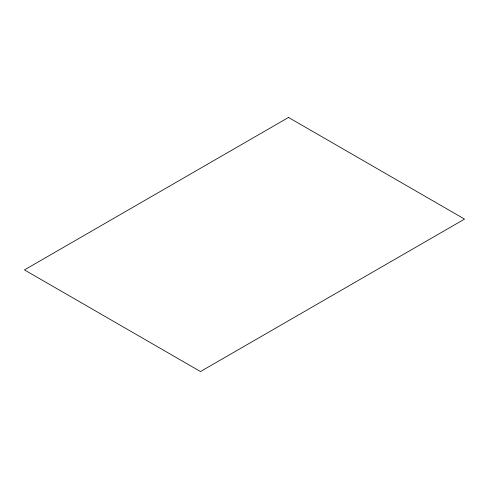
<?xml version="1.0" encoding="UTF-8"?>
<svg xmlns="http://www.w3.org/2000/svg" width="489" height="489" viewBox="0 0 489 489"><rect width="100%" height="100%" fill="white"/><g stroke="black" fill="none" stroke-linecap="round" stroke-linejoin="round"><path stroke-width="0.73" d="M288.51 117.458L24.45 269.91L200.49 371.542L464.55 219.09L288.51 117.458"/></g></svg>
